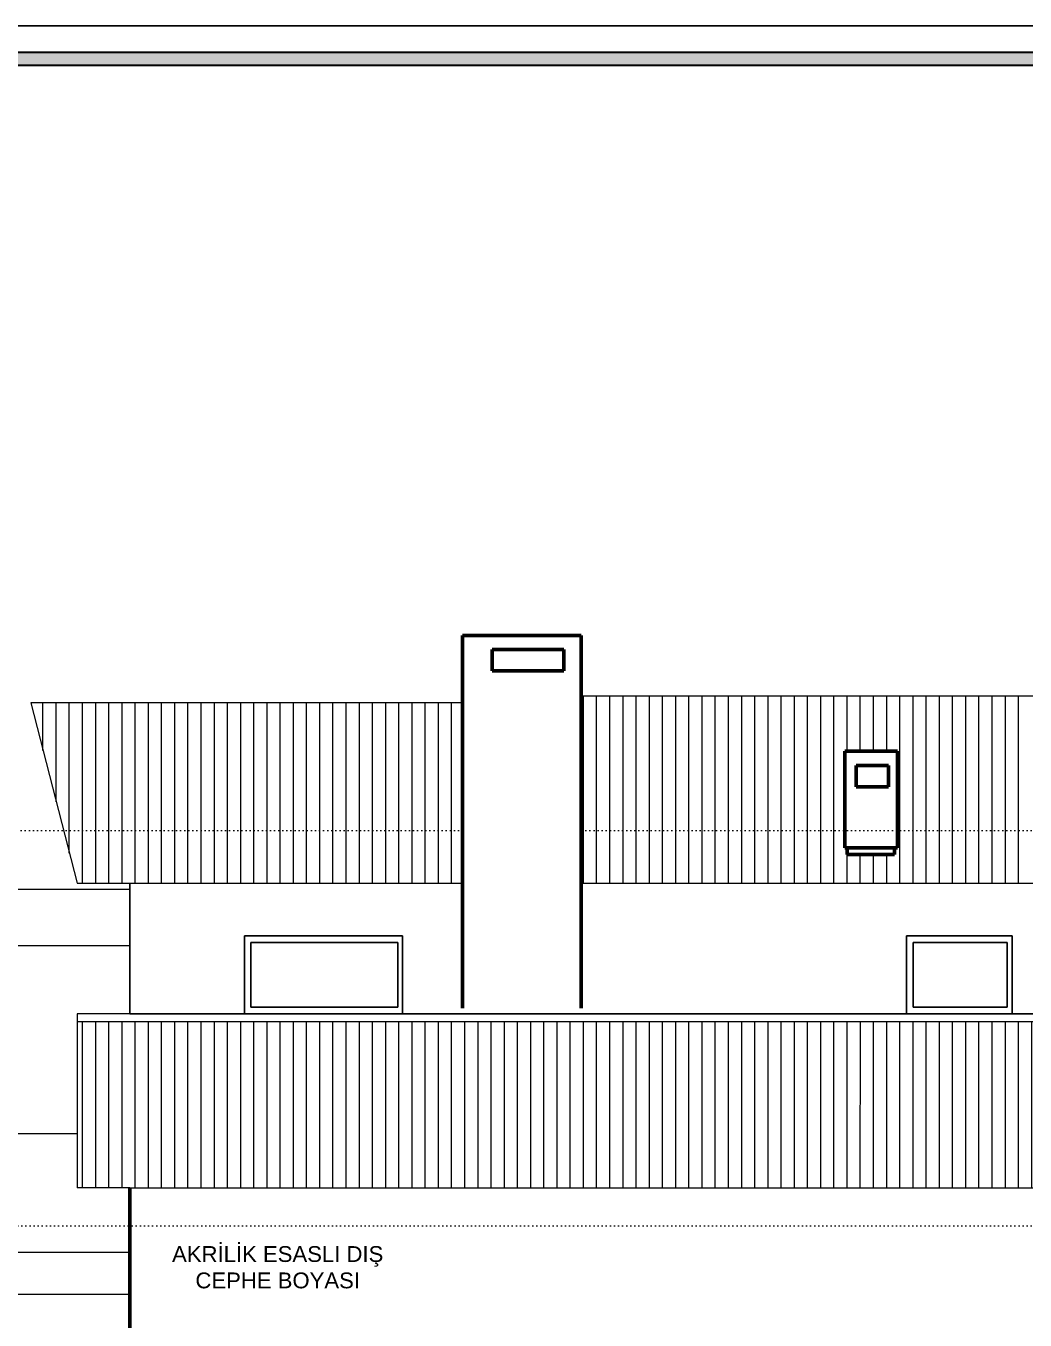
# Model space of a CAD drawing. Extents: x 775040 to 808375, y 4159409 to 4163651.
# Drawn here: x 795279 to 796037, y 4162307 to 4163289 of the extents above; entities that cross this region are included whole.
import ezdxf

# ---------------------------------------------------------------- set-up
doc = ezdxf.new("R2010")
doc.units = 0
doc.header["$MEASUREMENT"] = 0
doc.linetypes.add('ACAD_ISO07W100', pattern=[3, 0, -3])
for name, color, linetype, lineweight in [('KALIN', 30, 'Continuous', 18), ('Z_antet', 31, 'Continuous', 30), ('Z_g1', 1, 'Continuous', 5), ('Z_g2', 2, 'Continuous', 9), ('Z_g3', 3, 'Continuous', 13), ('Z_g4', 4, 'Continuous', 15), ('Z_g6', 6, 'Continuous', 20), ('Z_izdot', 42, 'ACAD_ISO07W100', 9), ('Z_iç ölçü dikey', 111, 'Continuous', 25), ('Z_sıva', 241, 'Continuous', 5), ('Z_tarama', 8, 'Continuous', 5)]:
    doc.layers.add(name, color=color, linetype=linetype, lineweight=lineweight)
doc.layers.add('pencere', color=3, linetype='Continuous')
doc.layers.add('YAZıMAHAL', color=4, linetype='Continuous')
doc.styles.add('ARIAL', font='ariblk.ttf', dxfattribs={"height": 1})

msp = doc.modelspace()

# ---------------------------------------------------------------- hatches: boundary and pattern name
at = {"layer": 'Z_antet'}
msp.add_hatch(color=256, dxfattribs=at).paths.add_polyline_path([(794618.09, 4159743.65), (794618.09, 4159438.75), (798049.31, 4159438.75), (798049.31, 4163258.75), (794618.09, 4163258.75), (794618.09, 4159741.15), (794608.09, 4159741.15), (794608.09, 4163268.75), (798059.31, 4163268.75), (798059.31, 4159428.75), (794608.09, 4159428.75), (794608.09, 4159743.65)])
at = {"layer": 'Z_g4', "linetype": 'Continuous'}
h = msp.add_hatch(dxfattribs=at)
h.set_pattern_fill('ANSI31', color=256, scale=80, angle=45, style=0)
h.set_pattern_definition([(90, (-39788.334, -23150.578), (-10, 2e-15), [])])
h.paths.add_polyline_path([(795317.51, 4162533.44), (795317.51, 4162407.44), (795357.51, 4162407.44), (796352.51, 4162407.44), (796352.51, 4162533.44)])

# ---------------------------------------------------------------- linework, layer by layer
at = {"layer": 'KALIN'}
msp.add_lwpolyline([(794468.09, 4163288.75), (794468.09, 4159408.75), (798079.31, 4159408.75), (798079.31, 4163288.75)], close=True, dxfattribs=at)
msp.add_lwpolyline([(794488.09, 4159741.15), (794488.09, 4163288.75), (798079.31, 4163288.75), (798079.31, 4159408.75), (794488.09, 4159408.75), (794488.09, 4159743.65)], dxfattribs=at)
at = {"layer": 'pencere'}
for p, q in [((795444.43, 4162539.44), (795444.43, 4162598.58)), ((795564.43, 4162598.58), (795444.43, 4162598.58)), ((795564.43, 4162539.44), (795564.43, 4162598.58)), ((795946.77, 4162539.44), (795946.77, 4162598.58)), ((796026.77, 4162598.58), (795946.77, 4162598.58)), ((796026.77, 4162539.44), (796026.77, 4162598.58)), ((795449.43, 4162544.44), (795449.43, 4162593.58)), ((795449.43, 4162593.58), (795560.75, 4162593.58)), ((795560.75, 4162593.58), (795560.75, 4162544.44)), ((795951.77, 4162544.44), (795951.77, 4162593.58)), ((795951.77, 4162593.58), (796023.09, 4162593.58)), ((796023.09, 4162593.58), (796023.09, 4162544.44)), ((795560.75, 4162544.44), (795449.43, 4162544.44)), ((796023.09, 4162544.44), (795951.77, 4162544.44))]:
    msp.add_line(p, q, dxfattribs=at)
at = {"layer": 'Z_antet'}
msp.add_lwpolyline([(794618.09, 4159743.65), (794618.09, 4159438.75), (798049.31, 4159438.75), (798049.31, 4163258.75), (794618.09, 4163258.75), (794618.09, 4159741.15), (794608.09, 4159741.15), (794608.09, 4163268.75), (798059.31, 4163268.75), (798059.31, 4159428.75), (794608.09, 4159428.75), (794608.09, 4159743.65)], close=True, dxfattribs=at)
at = {"layer": 'Z_g1'}
for p, q in [((795357.51, 4162633.78), (795187.51, 4162633.78)), ((795357.51, 4162590.98), (795187.51, 4162590.98)), ((795317.51, 4162448.58), (795207.51, 4162448.58)), ((795357.51, 4162358.58), (795207.51, 4162358.58)), ((795357.51, 4162326.58), (795207.51, 4162326.58))]:
    msp.add_line(p, q, dxfattribs=at)
at = {"layer": 'Z_g2', "linetype": 'Continuous'}
msp.add_line((795357.51, 4162539.44), (795357.51, 4162638.58), dxfattribs=at)
at = {"layer": 'Z_g3', "linetype": 'Continuous', "lineweight": 60}
for p, q in [((795609.99, 4162543.68), (795609.99, 4162826.51)), ((795609.99, 4162826.51), (795699.99, 4162826.51)), ((795699.99, 4162826.51), (795699.99, 4162543.68)), ((795632.43, 4162815.82), (795686.87, 4162815.82)), ((795632.43, 4162815.82), (795632.43, 4162799.51)), ((795686.87, 4162815.82), (795686.87, 4162799.51)), ((795632.43, 4162799.51), (795686.87, 4162799.51)), ((795899.99, 4162665.43), (795899.99, 4162738.58)), ((795899.99, 4162665.43), (795899.99, 4162738.58)), ((795899.99, 4162738.58), (795939.99, 4162738.58)), ((795939.99, 4162738.58), (795939.99, 4162665.43)), ((795908.48, 4162727.89), (795933.16, 4162727.89)), ((795908.48, 4162727.89), (795908.48, 4162711.58)), ((795933.16, 4162727.89), (795933.16, 4162711.58)), ((795908.48, 4162711.58), (795933.16, 4162711.58)), ((795899.99, 4162665.43), (795939.99, 4162665.43)), ((795899.99, 4162665.43), (795909.99, 4162665.43)), ((795901.67, 4162660.43), (795901.67, 4162665.43)), ((795937.61, 4162660.43), (795937.61, 4162665.43)), ((795901.67, 4162660.43), (795937.61, 4162660.43))]:
    msp.add_line(p, q, dxfattribs=at)
at = {"layer": 'Z_g4', "linetype": 'Continuous', "lineweight": 60}
for q in [(795357.51, 4162407.44), (795357.51, 4162401.24)]:
    msp.add_line((795357.51, 4162028.58), q, dxfattribs=at)
at = {"layer": 'Z_g6', "linetype": 'Continuous'}
for p, q in [((795282.37, 4162775.3), (795317.51, 4162638.58)), ((795609.99, 4162775.3), (795282.37, 4162775.3)), ((796301.51, 4162780.3), (795699.99, 4162780.3)), ((795317.51, 4162638.58), (795609.99, 4162638.58)), ((795699.99, 4162638.58), (796301.51, 4162638.58)), ((796352.51, 4162539.44), (795317.51, 4162539.44)), ((795357.51, 4162539.44), (795317.51, 4162539.44)), ((795317.51, 4162539.44), (795317.51, 4162407.44)), ((795357.51, 4162539.44), (796352.51, 4162539.44)), ((796352.51, 4162533.44), (795317.51, 4162533.44)), ((795357.51, 4162407.44), (795317.51, 4162407.44)), ((795357.51, 4162407.44), (796352.51, 4162407.44))]:
    msp.add_line(p, q, dxfattribs=at)
at = {"layer": 'Z_izdot'}
for p, q in [((795609.99, 4162678.58), (793772.57, 4162678.58)), ((797644.08, 4162678.58), (795699.99, 4162678.58)), ((797644.08, 4162378.58), (793772.57, 4162378.58))]:
    msp.add_line(p, q, dxfattribs=at)
at = {"layer": 'Z_iç ölçü dikey', "color": 5, "linetype": 'Continuous'}
for p, q in [((795357.51, 4162539.44), (795357.51, 4162638.58)), ((795357.51, 4162078.58), (795357.51, 4162407.44))]:
    msp.add_line(p, q, dxfattribs=at)
at = {"layer": 'Z_sıva', "linetype": 'Continuous'}
msp.add_line((795609.99, 4162613.58), (795609.99, 4162658.58), dxfattribs=at)
at = {"layer": 'Z_tarama', "color": 251}
for p, q in [((795291.67, 4162739.13), (795291.67, 4162775.3)), ((795301.67, 4162700.22), (795301.67, 4162775.3)), ((795311.67, 4162661.31), (795311.67, 4162775.3)), ((795321.67, 4162638.58), (795321.67, 4162775.3)), ((795331.67, 4162638.58), (795331.67, 4162775.3)), ((795341.67, 4162638.58), (795341.67, 4162775.3)), ((795351.67, 4162638.58), (795351.67, 4162775.3)), ((795361.67, 4162638.58), (795361.67, 4162775.3)), ((795371.67, 4162638.58), (795371.67, 4162775.3)), ((795381.67, 4162638.58), (795381.67, 4162775.3)), ((795391.67, 4162638.58), (795391.67, 4162775.3)), ((795401.67, 4162638.58), (795401.67, 4162775.3)), ((795411.67, 4162638.58), (795411.67, 4162775.3)), ((795421.67, 4162638.58), (795421.67, 4162775.3)), ((795431.67, 4162638.58), (795431.67, 4162775.3)), ((795441.67, 4162638.58), (795441.67, 4162775.3)), ((795451.67, 4162638.58), (795451.67, 4162775.3)), ((795461.67, 4162638.58), (795461.67, 4162775.3)), ((795471.67, 4162638.58), (795471.67, 4162775.3)), ((795481.67, 4162638.58), (795481.67, 4162775.3)), ((795491.67, 4162638.58), (795491.67, 4162775.3)), ((795501.67, 4162638.58), (795501.67, 4162775.3)), ((795511.67, 4162638.58), (795511.67, 4162775.3)), ((795521.67, 4162638.58), (795521.67, 4162775.3)), ((795531.67, 4162638.58), (795531.67, 4162775.3)), ((795541.67, 4162638.58), (795541.67, 4162775.3)), ((795551.67, 4162638.58), (795551.67, 4162775.3)), ((795561.67, 4162638.58), (795561.67, 4162775.3)), ((795571.67, 4162638.58), (795571.67, 4162775.3)), ((795581.67, 4162638.58), (795581.67, 4162775.3)), ((795591.67, 4162638.58), (795591.67, 4162775.3)), ((795601.67, 4162638.58), (795601.67, 4162775.3)), ((795701.67, 4162638.58), (795701.67, 4162780.3)), ((795711.67, 4162638.58), (795711.67, 4162780.3)), ((795721.67, 4162638.58), (795721.67, 4162780.3)), ((795731.67, 4162638.58), (795731.67, 4162780.3)), ((795741.67, 4162638.58), (795741.67, 4162780.3)), ((795751.67, 4162638.58), (795751.67, 4162780.3)), ((795761.67, 4162638.58), (795761.67, 4162780.3)), ((795771.67, 4162638.58), (795771.67, 4162780.3)), ((795781.67, 4162638.58), (795781.67, 4162780.3)), ((795791.67, 4162638.58), (795791.67, 4162780.3)), ((795801.67, 4162638.58), (795801.67, 4162780.3)), ((795811.67, 4162638.58), (795811.67, 4162780.3)), ((795821.67, 4162638.58), (795821.67, 4162780.3)), ((795831.67, 4162638.58), (795831.67, 4162780.3)), ((795841.67, 4162638.58), (795841.67, 4162780.3)), ((795851.67, 4162638.58), (795851.67, 4162780.3)), ((795861.67, 4162638.58), (795861.67, 4162780.3)), ((795871.67, 4162638.58), (795871.67, 4162780.3)), ((795881.67, 4162638.58), (795881.67, 4162780.3)), ((795891.67, 4162638.58), (795891.67, 4162780.3)), ((795901.67, 4162738.58), (795901.67, 4162780.3)), ((795911.67, 4162738.58), (795911.67, 4162780.3)), ((795921.67, 4162738.58), (795921.67, 4162780.3)), ((795931.67, 4162738.58), (795931.67, 4162780.3)), ((795941.67, 4162638.58), (795941.67, 4162780.3)), ((795951.67, 4162638.58), (795951.67, 4162780.3)), ((795961.67, 4162638.58), (795961.67, 4162780.3)), ((795971.67, 4162638.58), (795971.67, 4162780.3)), ((795981.67, 4162638.58), (795981.67, 4162780.3)), ((795991.67, 4162638.58), (795991.67, 4162780.3)), ((796001.67, 4162638.58), (796001.67, 4162780.3)), ((796011.67, 4162638.58), (796011.67, 4162780.3)), ((796021.67, 4162638.58), (796021.67, 4162780.3)), ((796031.67, 4162638.58), (796031.67, 4162780.3)), ((795901.67, 4162638.58), (795901.67, 4162660.43)), ((795911.67, 4162638.58), (795911.67, 4162660.43)), ((795921.67, 4162638.58), (795921.67, 4162660.43)), ((795931.67, 4162638.58), (795931.67, 4162660.43))]:
    msp.add_line(p, q, dxfattribs=at)

# ---------------------------------------------------------------- texts
at = {"layer": 'YAZıMAHAL', "linetype": 'Continuous', "insert": (795469.73, 4162347.21, 0), "char_height": 12, "width": 206.1636, "attachment_point": 5, "style": 'ARIAL'}
msp.add_mtext('{\\fArial|b0|i0|c162|p34;AKRİLİK ESASLI DIŞ CEPHE BOYASI }', dxfattribs=at)

doc.saveas('drawing.dxf')
